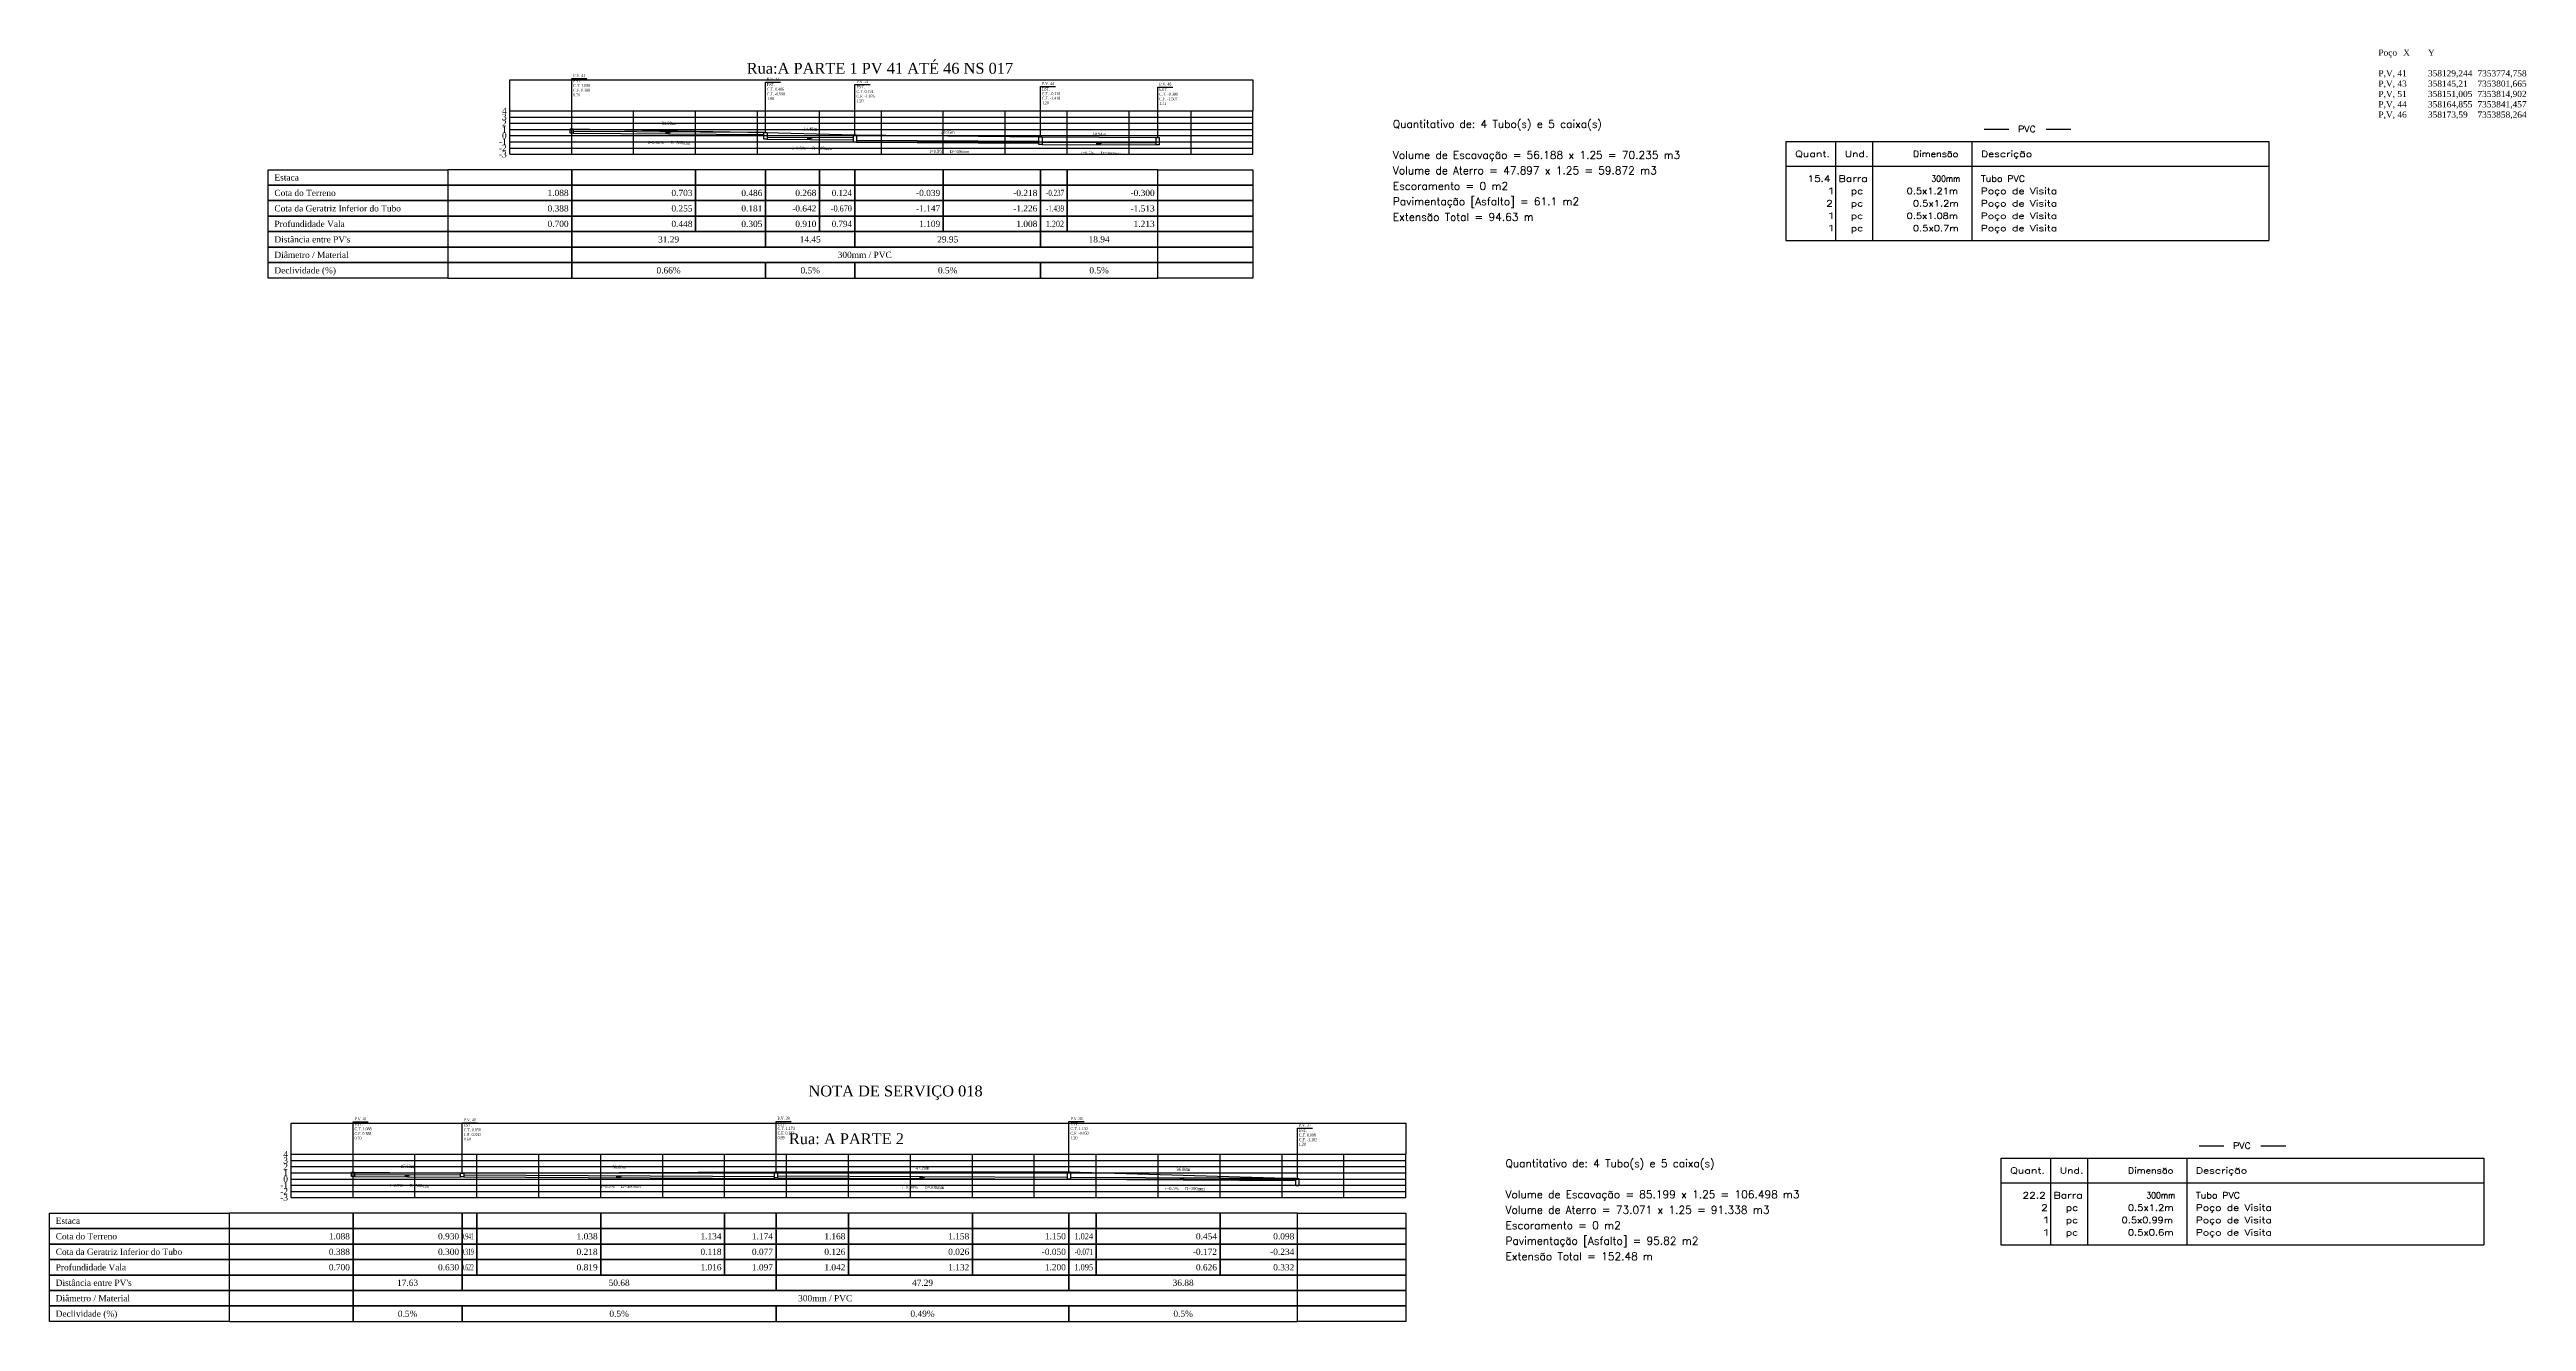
# Model space of a CAD drawing. Extents: x -44 to 14114764, y -20 to 289527804.
# Drawn here: x 359294.7 to 359694.6, y 7349796.6 to 7350001.9 of the extents above; entities that cross this region are included whole.
import ezdxf
from ezdxf.enums import TextEntityAlignment as Align

# ---------------------------------------------------------------- set-up
doc = ezdxf.new("R2010")
doc.units = 0
for name, color, linetype in [('LISTAGEM_LINHA', 7, 'Continuous'), ('LISTAGEM_TEXTO', 7, 'Continuous'), ('PS_IND_COMPRIMENTO', 7, 'Continuous'), ('PS_IND_DIAMETRO', 7, 'Continuous'), ('PS_IND_FLUXO', 3, 'Continuous'), ('PS_IND_INCLINACAO', 7, 'Continuous'), ('PS_PERFIL_CAIXAS', 7, 'Continuous'), ('PS_PERFIL_COTA_LIN', 7, 'Continuous'), ('PS_PERFIL_COTA_TXT', 5, 'Continuous'), ('PS_PERFIL_GRADE', 8, 'Continuous'), ('PS_PERFIL_TERRENO', 3, 'Continuous'), ('PS_PERFIL_TITULOS', 5, 'Continuous'), ('PS_PERFIL_TUBO', 7, 'Continuous'), ('PS_PONTOS_IDENTIFICACAO_LIN', 7, 'Continuous'), ('PS_PONTOS_IDENTIFICACAO_TXT', 7, 'Continuous')]:
    doc.layers.add(name, color=color, linetype=linetype)
doc.styles.add('ROMANS', font='ROMANS.shx', dxfattribs={"height": 2})
doc.styles.get("Standard").update_dxf_attribs({"font": 'times.ttf'})

# ---------------------------------------------------------------- blocks, each defined once
blk = doc.blocks.new('*U1907')
at = {"layer": 'PS_PERFIL_GRADE', "linetype": 'Continuous'}
for p, q in [((0, 0), (0, 7)), ((0, 7), (180, 7)), ((0, 6), (180, 6)), ((0, 5), (180, 5)), ((0, 4), (180, 4)), ((10, 0), (10, 7)), ((20, 0), (20, 7)), ((30, 0), (30, 7)), ((40, 0), (40, 7)), ((50, 0), (50, 7)), ((60, 0), (60, 7)), ((70, 0), (70, 7)), ((80, 0), (80, 7)), ((90, 0), (90, 7)), ((100, 0), (100, 7)), ((110, 0), (110, 7)), ((120, 0), (120, 7)), ((130, 0), (130, 7)), ((140, 0), (140, 7)), ((150, 0), (150, 7)), ((160, 0), (160, 7)), ((170, 0), (170, 7)), ((180, 0), (180, 7)), ((0, 3), (180, 3)), ((0, 2), (180, 2)), ((0, 1), (180, 1)), ((0, 0), (180, 0))]:
    blk.add_line(p, q, dxfattribs=at)
blk.add_lwpolyline([(0, 7), (0, 12), (180, 12), (180, 7)], dxfattribs=at)
at = {"layer": 'PS_PERFIL_GRADE'}
for s, p in [('4', (-0.5, 7)), ('2', (-0.5, 5)), ('3', (-0.5, 6)), ('1', (-0.5, 4)), ('-1', (-0.5, 2)), ('-2', (-0.5, 1)), ('-3', (-0.5, 0)), ('0', (-0.5, 3))]:
    blk.add_text(s, height=1, dxfattribs=at).set_placement(p, align=Align.MIDDLE_RIGHT)
blk = doc.blocks.new('*U1908')
at = {"layer": 'PS_PERFIL_GRADE', "linetype": 'Continuous'}
for p, q in [((0, 0), (0, 7)), ((0, 7), (120, 7)), ((0, 6), (120, 6)), ((0, 5), (120, 5)), ((0, 4), (120, 4)), ((10, 0), (10, 7)), ((20, 0), (20, 7)), ((30, 0), (30, 7)), ((40, 0), (40, 7)), ((50, 0), (50, 7)), ((60, 0), (60, 7)), ((70, 0), (70, 7)), ((80, 0), (80, 7)), ((90, 0), (90, 7)), ((100, 0), (100, 7)), ((110, 0), (110, 7)), ((120, 0), (120, 7)), ((0, 3), (120, 3)), ((0, 2), (120, 2)), ((0, 1), (120, 1)), ((0, 0), (120, 0))]:
    blk.add_line(p, q, dxfattribs=at)
blk.add_lwpolyline([(0, 7), (0, 12), (120, 12), (120, 7)], dxfattribs=at)
at = {"layer": 'PS_PERFIL_GRADE'}
for s, p in [('4', (-0.5, 7)), ('2', (-0.5, 5)), ('3', (-0.5, 6)), ('1', (-0.5, 4)), ('-1', (-0.5, 2)), ('-2', (-0.5, 1)), ('-3', (-0.5, 0)), ('0', (-0.5, 3))]:
    blk.add_text(s, height=1, dxfattribs=at).set_placement(p, align=Align.MIDDLE_RIGHT)

msp = doc.modelspace()

# ---------------------------------------------------------------- linework, layer by layer
at = {"layer": 'LISTAGEM_LINHA'}
for p, q in [((359575.016, 7349987.067), (359653.016, 7349987.067)), ((359575.016, 7349987.067), (359575.016, 7349971.067)), ((359583.016, 7349987.067), (359583.016, 7349971.067)), ((359589.016, 7349987.067), (359589.016, 7349971.067)), ((359605.016, 7349987.067), (359605.016, 7349971.067)), ((359607.016, 7349989.067), (359611.016, 7349989.067)), ((359617.016, 7349989.067), (359621.016, 7349989.067)), ((359653.016, 7349987.067), (359653.016, 7349971.067)), ((359575.016, 7349983.067), (359653.016, 7349983.067)), ((359575.016, 7349971.067), (359653.016, 7349971.067)), ((359609.727, 7349822.926), (359687.727, 7349822.926)), ((359609.727, 7349822.926), (359609.727, 7349808.926)), ((359617.727, 7349822.926), (359617.727, 7349808.926)), ((359623.727, 7349822.926), (359623.727, 7349808.926)), ((359639.727, 7349822.926), (359639.727, 7349808.926)), ((359641.727, 7349824.926), (359645.727, 7349824.926)), ((359651.727, 7349824.926), (359655.727, 7349824.926)), ((359687.727, 7349822.926), (359687.727, 7349808.926)), ((359609.727, 7349818.926), (359687.727, 7349818.926)), ((359609.727, 7349808.926), (359687.727, 7349808.926))]:
    msp.add_line(p, q, dxfattribs=at)
at = {"layer": 'PS_IND_FLUXO'}
for points in [[(359394.113, 7349988.452, 0.5, 0, 0), (359395.113, 7349988.445, 0, 0, 0)], [(359416.981, 7349987.532, 0.5, 0, 0), (359417.981, 7349987.527, 0, 0, 0)], [(359439.181, 7349987.015, 0.5, 0, 0), (359440.181, 7349987.01, 0, 0, 0)], [(359463.627, 7349986.701, 0.5, 0, 0), (359464.627, 7349986.696, 0, 0, 0)], [(359351.972, 7349820.054, 0.5, 0, 0), (359352.972, 7349820.049, 0, 0, 0)], [(359386.126, 7349819.913, 0.5, 0, 0), (359387.126, 7349819.908, 0, 0, 0)], [(359435.111, 7349819.776, 0.5, 0, 0), (359436.111, 7349819.771, 0, 0, 0)], [(359477.197, 7349819.568, 0.5, 0, 0), (359478.197, 7349819.563, 0, 0, 0)]]:
    msp.add_lwpolyline(points, format="xyseb", dxfattribs=at)
at = {"layer": 'PS_PERFIL_CAIXAS', "linetype": 'Continuous'}
for points in [[(359378.719, 7349989.102), (359379.219, 7349989.102), (359379.219, 7349988.402), (359378.719, 7349988.402)], [(359410.007, 7349988.5), (359410.507, 7349988.5), (359410.507, 7349987.416), (359410.007, 7349987.416)], [(359424.456, 7349988.138), (359424.956, 7349988.138), (359424.956, 7349986.938), (359424.456, 7349986.938)], [(359454.406, 7349987.796), (359454.906, 7349987.796), (359454.906, 7349986.596), (359454.406, 7349986.596)], [(359473.347, 7349987.714), (359473.847, 7349987.714), (359473.847, 7349986.507), (359473.347, 7349986.507)], [(359343.408, 7349820.645), (359343.908, 7349820.645), (359343.908, 7349819.945), (359343.408, 7349819.945)], [(359361.036, 7349820.487), (359361.536, 7349820.487), (359361.536, 7349819.887), (359361.036, 7349819.887)], [(359411.716, 7349820.731), (359412.216, 7349820.731), (359412.216, 7349819.74), (359411.716, 7349819.74)], [(359459.007, 7349820.707), (359459.507, 7349820.707), (359459.507, 7349819.507), (359459.007, 7349819.507)], [(359495.887, 7349819.655), (359496.387, 7349819.655), (359496.387, 7349818.455), (359495.887, 7349818.455)]]:
    msp.add_lwpolyline(points, close=True, dxfattribs=at)
at = {"layer": 'PS_PERFIL_COTA_LIN', "linetype": 'Continuous'}
for points in [[(359358.969, 7349982.514), (359358.969, 7349980.014), (359329.969, 7349980.014), (359329.969, 7349982.514)], [(359358.969, 7349982.514), (359358.969, 7349980.014), (359378.969, 7349980.014), (359378.969, 7349982.514)], [(359378.969, 7349982.514), (359378.969, 7349980.014), (359398.969, 7349980.014), (359398.969, 7349982.514)], [(359398.969, 7349982.514), (359398.969, 7349980.014), (359410.257, 7349980.014), (359410.257, 7349982.514)], [(359410.257, 7349982.514), (359410.257, 7349980.014), (359418.969, 7349980.014), (359418.969, 7349982.514)], [(359418.969, 7349982.514), (359418.969, 7349980.014), (359424.706, 7349980.014), (359424.706, 7349982.514)], [(359424.706, 7349982.514), (359424.706, 7349980.014), (359438.969, 7349980.014), (359438.969, 7349982.514)], [(359438.969, 7349982.514), (359438.969, 7349980.014), (359454.656, 7349980.014), (359454.656, 7349982.514)], [(359454.656, 7349982.514), (359454.656, 7349980.014), (359458.969, 7349980.014), (359458.969, 7349982.514)], [(359458.969, 7349982.514), (359458.969, 7349980.014), (359473.597, 7349980.014), (359473.597, 7349982.514)], [(359488.969, 7349982.514), (359488.969, 7349980.014), (359473.597, 7349980.014), (359473.597, 7349982.514)], [(359358.969, 7349980.014), (359358.969, 7349977.514), (359329.969, 7349977.514), (359329.969, 7349980.014)], [(359358.969, 7349980.014), (359358.969, 7349977.514), (359378.969, 7349977.514), (359378.969, 7349980.014)], [(359378.969, 7349980.014), (359378.969, 7349977.514), (359398.969, 7349977.514), (359398.969, 7349980.014)], [(359398.969, 7349980.014), (359398.969, 7349977.514), (359410.257, 7349977.514), (359410.257, 7349980.014)], [(359410.257, 7349980.014), (359410.257, 7349977.514), (359418.969, 7349977.514), (359418.969, 7349980.014)], [(359418.969, 7349980.014), (359418.969, 7349977.514), (359424.706, 7349977.514), (359424.706, 7349980.014)], [(359424.706, 7349980.014), (359424.706, 7349977.514), (359438.969, 7349977.514), (359438.969, 7349980.014)], [(359438.969, 7349980.014), (359438.969, 7349977.514), (359454.656, 7349977.514), (359454.656, 7349980.014)], [(359454.656, 7349980.014), (359454.656, 7349977.514), (359458.969, 7349977.514), (359458.969, 7349980.014)], [(359458.969, 7349980.014), (359458.969, 7349977.514), (359473.597, 7349977.514), (359473.597, 7349980.014)], [(359488.969, 7349980.014), (359488.969, 7349977.514), (359473.597, 7349977.514), (359473.597, 7349980.014)], [(359358.969, 7349977.514), (359358.969, 7349975.014), (359329.969, 7349975.014), (359329.969, 7349977.514)], [(359358.969, 7349975.014), (359358.969, 7349972.514), (359329.969, 7349972.514), (359329.969, 7349975.014)], [(359358.969, 7349977.514), (359358.969, 7349975.014), (359378.969, 7349975.014), (359378.969, 7349977.514)], [(359358.969, 7349975.014), (359358.969, 7349972.514), (359378.969, 7349972.514), (359378.969, 7349975.014)], [(359378.969, 7349977.514), (359378.969, 7349975.014), (359398.969, 7349975.014), (359398.969, 7349977.514)], [(359378.969, 7349975.014), (359378.969, 7349972.514), (359398.969, 7349972.514), (359398.969, 7349975.014)], [(359398.969, 7349977.514), (359398.969, 7349975.014), (359410.257, 7349975.014), (359410.257, 7349977.514)], [(359398.969, 7349975.014), (359398.969, 7349972.514), (359410.257, 7349972.514), (359410.257, 7349975.014)], [(359410.257, 7349977.514), (359410.257, 7349975.014), (359418.969, 7349975.014), (359418.969, 7349977.514)], [(359410.257, 7349975.014), (359410.257, 7349972.514), (359418.969, 7349972.514), (359418.969, 7349975.014)], [(359418.969, 7349977.514), (359418.969, 7349975.014), (359424.706, 7349975.014), (359424.706, 7349977.514)], [(359418.969, 7349975.014), (359418.969, 7349972.514), (359424.706, 7349972.514), (359424.706, 7349975.014)], [(359424.706, 7349977.514), (359424.706, 7349975.014), (359438.969, 7349975.014), (359438.969, 7349977.514)], [(359424.706, 7349975.014), (359424.706, 7349972.514), (359438.969, 7349972.514), (359438.969, 7349975.014)], [(359438.969, 7349977.514), (359438.969, 7349975.014), (359454.656, 7349975.014), (359454.656, 7349977.514)], [(359438.969, 7349975.014), (359438.969, 7349972.514), (359454.656, 7349972.514), (359454.656, 7349975.014)], [(359454.656, 7349977.514), (359454.656, 7349975.014), (359458.969, 7349975.014), (359458.969, 7349977.514)], [(359454.656, 7349975.014), (359454.656, 7349972.514), (359458.969, 7349972.514), (359458.969, 7349975.014)], [(359458.969, 7349977.514), (359458.969, 7349975.014), (359473.597, 7349975.014), (359473.597, 7349977.514)], [(359458.969, 7349975.014), (359458.969, 7349972.514), (359473.597, 7349972.514), (359473.597, 7349975.014)], [(359488.969, 7349977.514), (359488.969, 7349975.014), (359473.597, 7349975.014), (359473.597, 7349977.514)], [(359488.969, 7349975.014), (359488.969, 7349972.514), (359473.597, 7349972.514), (359473.597, 7349975.014)], [(359358.969, 7349972.514), (359358.969, 7349970.014), (359329.969, 7349970.014), (359329.969, 7349972.514)], [(359358.969, 7349970.014), (359358.969, 7349967.514), (359329.969, 7349967.514), (359329.969, 7349970.014)], [(359358.969, 7349972.514), (359358.969, 7349970.014), (359378.969, 7349970.014), (359378.969, 7349972.514)], [(359358.969, 7349970.014), (359358.969, 7349967.514), (359378.969, 7349967.514), (359378.969, 7349970.014)], [(359378.969, 7349972.514), (359378.969, 7349970.014), (359410.257, 7349970.014), (359410.257, 7349972.514)], [(359378.969, 7349970.014), (359378.969, 7349967.514), (359473.597, 7349967.514), (359473.597, 7349970.014)], [(359410.257, 7349972.514), (359410.257, 7349970.014), (359424.706, 7349970.014), (359424.706, 7349972.514)], [(359424.706, 7349972.514), (359424.706, 7349970.014), (359454.656, 7349970.014), (359454.656, 7349972.514)], [(359454.656, 7349972.514), (359454.656, 7349970.014), (359473.597, 7349970.014), (359473.597, 7349972.514)], [(359488.969, 7349972.514), (359488.969, 7349970.014), (359473.597, 7349970.014), (359473.597, 7349972.514)], [(359488.969, 7349970.014), (359488.969, 7349967.514), (359473.597, 7349967.514), (359473.597, 7349970.014)], [(359358.969, 7349967.514), (359358.969, 7349965.014), (359329.969, 7349965.014), (359329.969, 7349967.514)], [(359358.969, 7349967.514), (359358.969, 7349965.014), (359378.969, 7349965.014), (359378.969, 7349967.514)], [(359378.969, 7349967.514), (359378.969, 7349965.014), (359410.257, 7349965.014), (359410.257, 7349967.514)], [(359410.257, 7349967.514), (359410.257, 7349965.014), (359424.706, 7349965.014), (359424.706, 7349967.514)], [(359424.706, 7349967.514), (359424.706, 7349965.014), (359454.656, 7349965.014), (359454.656, 7349967.514)], [(359454.656, 7349967.514), (359454.656, 7349965.014), (359473.597, 7349965.014), (359473.597, 7349967.514)], [(359488.969, 7349967.514), (359488.969, 7349965.014), (359473.597, 7349965.014), (359473.597, 7349967.514)], [(359323.658, 7349814.057), (359323.658, 7349811.557), (359294.658, 7349811.557), (359294.658, 7349814.057)], [(359323.658, 7349814.057), (359323.658, 7349811.557), (359343.658, 7349811.557), (359343.658, 7349814.057)], [(359343.658, 7349814.057), (359343.658, 7349811.557), (359361.286, 7349811.557), (359361.286, 7349814.057)], [(359361.286, 7349814.057), (359361.286, 7349811.557), (359363.658, 7349811.557), (359363.658, 7349814.057)], [(359363.658, 7349814.057), (359363.658, 7349811.557), (359383.658, 7349811.557), (359383.658, 7349814.057)], [(359383.658, 7349814.057), (359383.658, 7349811.557), (359403.658, 7349811.557), (359403.658, 7349814.057)], [(359403.658, 7349814.057), (359403.658, 7349811.557), (359411.966, 7349811.557), (359411.966, 7349814.057)], [(359411.966, 7349814.057), (359411.966, 7349811.557), (359423.658, 7349811.557), (359423.658, 7349814.057)], [(359423.658, 7349814.057), (359423.658, 7349811.557), (359443.658, 7349811.557), (359443.658, 7349814.057)], [(359443.658, 7349814.057), (359443.658, 7349811.557), (359459.257, 7349811.557), (359459.257, 7349814.057)], [(359459.257, 7349814.057), (359459.257, 7349811.557), (359463.658, 7349811.557), (359463.658, 7349814.057)], [(359463.658, 7349814.057), (359463.658, 7349811.557), (359483.658, 7349811.557), (359483.658, 7349814.057)], [(359483.658, 7349814.057), (359483.658, 7349811.557), (359496.137, 7349811.557), (359496.137, 7349814.057)], [(359513.658, 7349814.057), (359513.658, 7349811.557), (359496.137, 7349811.557), (359496.137, 7349814.057)], [(359323.658, 7349811.557), (359323.658, 7349809.057), (359294.658, 7349809.057), (359294.658, 7349811.557)], [(359323.658, 7349811.557), (359323.658, 7349809.057), (359343.658, 7349809.057), (359343.658, 7349811.557)], [(359343.658, 7349811.557), (359343.658, 7349809.057), (359361.286, 7349809.057), (359361.286, 7349811.557)], [(359361.286, 7349811.557), (359361.286, 7349809.057), (359363.658, 7349809.057), (359363.658, 7349811.557)], [(359363.658, 7349811.557), (359363.658, 7349809.057), (359383.658, 7349809.057), (359383.658, 7349811.557)], [(359383.658, 7349811.557), (359383.658, 7349809.057), (359403.658, 7349809.057), (359403.658, 7349811.557)], [(359403.658, 7349811.557), (359403.658, 7349809.057), (359411.966, 7349809.057), (359411.966, 7349811.557)], [(359411.966, 7349811.557), (359411.966, 7349809.057), (359423.658, 7349809.057), (359423.658, 7349811.557)], [(359423.658, 7349811.557), (359423.658, 7349809.057), (359443.658, 7349809.057), (359443.658, 7349811.557)], [(359443.658, 7349811.557), (359443.658, 7349809.057), (359459.257, 7349809.057), (359459.257, 7349811.557)], [(359459.257, 7349811.557), (359459.257, 7349809.057), (359463.658, 7349809.057), (359463.658, 7349811.557)], [(359463.658, 7349811.557), (359463.658, 7349809.057), (359483.658, 7349809.057), (359483.658, 7349811.557)], [(359483.658, 7349811.557), (359483.658, 7349809.057), (359496.137, 7349809.057), (359496.137, 7349811.557)], [(359513.658, 7349811.557), (359513.658, 7349809.057), (359496.137, 7349809.057), (359496.137, 7349811.557)], [(359323.658, 7349809.057), (359323.658, 7349806.557), (359294.658, 7349806.557), (359294.658, 7349809.057)], [(359323.658, 7349806.557), (359323.658, 7349804.057), (359294.658, 7349804.057), (359294.658, 7349806.557)], [(359323.658, 7349809.057), (359323.658, 7349806.557), (359343.658, 7349806.557), (359343.658, 7349809.057)], [(359323.658, 7349806.557), (359323.658, 7349804.057), (359343.658, 7349804.057), (359343.658, 7349806.557)], [(359343.658, 7349809.057), (359343.658, 7349806.557), (359361.286, 7349806.557), (359361.286, 7349809.057)], [(359343.658, 7349806.557), (359343.658, 7349804.057), (359361.286, 7349804.057), (359361.286, 7349806.557)], [(359361.286, 7349809.057), (359361.286, 7349806.557), (359363.658, 7349806.557), (359363.658, 7349809.057)], [(359361.286, 7349806.557), (359361.286, 7349804.057), (359363.658, 7349804.057), (359363.658, 7349806.557)], [(359363.658, 7349809.057), (359363.658, 7349806.557), (359383.658, 7349806.557), (359383.658, 7349809.057)], [(359363.658, 7349806.557), (359363.658, 7349804.057), (359383.658, 7349804.057), (359383.658, 7349806.557)], [(359383.658, 7349809.057), (359383.658, 7349806.557), (359403.658, 7349806.557), (359403.658, 7349809.057)], [(359383.658, 7349806.557), (359383.658, 7349804.057), (359403.658, 7349804.057), (359403.658, 7349806.557)], [(359403.658, 7349809.057), (359403.658, 7349806.557), (359411.966, 7349806.557), (359411.966, 7349809.057)], [(359403.658, 7349806.557), (359403.658, 7349804.057), (359411.966, 7349804.057), (359411.966, 7349806.557)], [(359411.966, 7349809.057), (359411.966, 7349806.557), (359423.658, 7349806.557), (359423.658, 7349809.057)], [(359411.966, 7349806.557), (359411.966, 7349804.057), (359423.658, 7349804.057), (359423.658, 7349806.557)], [(359423.658, 7349809.057), (359423.658, 7349806.557), (359443.658, 7349806.557), (359443.658, 7349809.057)], [(359423.658, 7349806.557), (359423.658, 7349804.057), (359443.658, 7349804.057), (359443.658, 7349806.557)], [(359443.658, 7349809.057), (359443.658, 7349806.557), (359459.257, 7349806.557), (359459.257, 7349809.057)], [(359443.658, 7349806.557), (359443.658, 7349804.057), (359459.257, 7349804.057), (359459.257, 7349806.557)], [(359459.257, 7349809.057), (359459.257, 7349806.557), (359463.658, 7349806.557), (359463.658, 7349809.057)], [(359459.257, 7349806.557), (359459.257, 7349804.057), (359463.658, 7349804.057), (359463.658, 7349806.557)], [(359463.658, 7349809.057), (359463.658, 7349806.557), (359483.658, 7349806.557), (359483.658, 7349809.057)], [(359463.658, 7349806.557), (359463.658, 7349804.057), (359483.658, 7349804.057), (359483.658, 7349806.557)], [(359483.658, 7349809.057), (359483.658, 7349806.557), (359496.137, 7349806.557), (359496.137, 7349809.057)], [(359483.658, 7349806.557), (359483.658, 7349804.057), (359496.137, 7349804.057), (359496.137, 7349806.557)], [(359513.658, 7349809.057), (359513.658, 7349806.557), (359496.137, 7349806.557), (359496.137, 7349809.057)], [(359513.658, 7349806.557), (359513.658, 7349804.057), (359496.137, 7349804.057), (359496.137, 7349806.557)], [(359323.658, 7349804.057), (359323.658, 7349801.557), (359294.658, 7349801.557), (359294.658, 7349804.057)], [(359323.658, 7349804.057), (359323.658, 7349801.557), (359343.658, 7349801.557), (359343.658, 7349804.057)], [(359343.658, 7349804.057), (359343.658, 7349801.557), (359361.286, 7349801.557), (359361.286, 7349804.057)], [(359361.286, 7349804.057), (359361.286, 7349801.557), (359411.966, 7349801.557), (359411.966, 7349804.057)], [(359411.966, 7349804.057), (359411.966, 7349801.557), (359459.257, 7349801.557), (359459.257, 7349804.057)], [(359459.257, 7349804.057), (359459.257, 7349801.557), (359496.137, 7349801.557), (359496.137, 7349804.057)], [(359513.658, 7349804.057), (359513.658, 7349801.557), (359496.137, 7349801.557), (359496.137, 7349804.057)], [(359323.658, 7349801.557), (359323.658, 7349799.057), (359294.658, 7349799.057), (359294.658, 7349801.557)], [(359323.658, 7349799.057), (359323.658, 7349796.557), (359294.658, 7349796.557), (359294.658, 7349799.057)], [(359323.658, 7349801.557), (359323.658, 7349799.057), (359343.658, 7349799.057), (359343.658, 7349801.557)], [(359323.658, 7349799.057), (359323.658, 7349796.557), (359343.658, 7349796.557), (359343.658, 7349799.057)], [(359343.658, 7349801.557), (359343.658, 7349799.057), (359496.137, 7349799.057), (359496.137, 7349801.557)], [(359343.658, 7349799.057), (359343.658, 7349796.557), (359361.286, 7349796.557), (359361.286, 7349799.057)], [(359361.286, 7349799.057), (359361.286, 7349796.557), (359411.966, 7349796.557), (359411.966, 7349799.057)], [(359411.966, 7349799.057), (359411.966, 7349796.557), (359459.257, 7349796.557), (359459.257, 7349799.057)], [(359459.257, 7349799.057), (359459.257, 7349796.557), (359496.137, 7349796.557), (359496.137, 7349799.057)], [(359513.658, 7349801.557), (359513.658, 7349799.057), (359496.137, 7349799.057), (359496.137, 7349801.557)], [(359513.658, 7349799.057), (359513.658, 7349796.557), (359496.137, 7349796.557), (359496.137, 7349799.057)]]:
    msp.add_lwpolyline(points, close=True, dxfattribs=at)
for points in [[(359358.969, 7349970.014), (359378.969, 7349970.014)], [(359378.969, 7349972.514), (359398.969, 7349972.514)], [(359378.969, 7349970.014), (359398.969, 7349970.014)], [(359378.969, 7349970.014), (359398.969, 7349970.014)], [(359398.969, 7349972.514), (359410.257, 7349972.514)], [(359398.969, 7349970.014), (359410.257, 7349970.014)], [(359398.969, 7349970.014), (359410.257, 7349970.014)], [(359410.257, 7349970.014), (359418.969, 7349970.014)], [(359418.969, 7349972.514), (359424.706, 7349972.514)], [(359418.969, 7349970.014), (359424.706, 7349970.014)], [(359418.969, 7349970.014), (359424.706, 7349970.014)], [(359424.706, 7349970.014), (359438.969, 7349970.014)], [(359438.969, 7349972.514), (359454.656, 7349972.514)], [(359438.969, 7349970.014), (359454.656, 7349970.014)], [(359438.969, 7349970.014), (359454.656, 7349970.014)], [(359458.969, 7349972.514), (359473.597, 7349972.514)], [(359458.969, 7349970.014), (359473.597, 7349970.014)], [(359458.969, 7349970.014), (359473.597, 7349970.014)], [(359358.969, 7349967.514), (359378.969, 7349967.514)], [(359378.969, 7349967.514), (359398.969, 7349967.514)], [(359378.969, 7349967.514), (359398.969, 7349967.514)], [(359398.969, 7349967.514), (359410.257, 7349967.514)], [(359398.969, 7349967.514), (359410.257, 7349967.514)], [(359410.257, 7349967.514), (359418.969, 7349967.514)], [(359418.969, 7349967.514), (359424.706, 7349967.514)], [(359418.969, 7349967.514), (359424.706, 7349967.514)], [(359424.706, 7349967.514), (359438.969, 7349967.514)], [(359438.969, 7349967.514), (359454.656, 7349967.514)], [(359438.969, 7349967.514), (359454.656, 7349967.514)], [(359458.969, 7349967.514), (359473.597, 7349967.514)], [(359458.969, 7349967.514), (359473.597, 7349967.514)], [(359378.969, 7349965.014), (359398.969, 7349965.014)], [(359398.969, 7349965.014), (359410.257, 7349965.014)], [(359418.969, 7349965.014), (359424.706, 7349965.014)], [(359438.969, 7349965.014), (359454.656, 7349965.014)], [(359458.969, 7349965.014), (359473.597, 7349965.014)], [(359343.658, 7349804.057), (359361.286, 7349804.057)], [(359363.658, 7349804.057), (359383.658, 7349804.057)], [(359383.658, 7349804.057), (359403.658, 7349804.057)], [(359403.658, 7349804.057), (359411.966, 7349804.057)], [(359423.658, 7349804.057), (359443.658, 7349804.057)], [(359443.658, 7349804.057), (359459.257, 7349804.057)], [(359463.658, 7349804.057), (359483.658, 7349804.057)], [(359483.658, 7349804.057), (359496.137, 7349804.057)], [(359323.658, 7349801.557), (359343.658, 7349801.557)], [(359323.658, 7349799.057), (359343.658, 7349799.057)], [(359343.658, 7349801.557), (359361.286, 7349801.557)], [(359343.658, 7349801.557), (359361.286, 7349801.557)], [(359343.658, 7349799.057), (359361.286, 7349799.057)], [(359343.658, 7349799.057), (359361.286, 7349799.057)], [(359361.286, 7349801.557), (359363.658, 7349801.557)], [(359361.286, 7349799.057), (359363.658, 7349799.057)], [(359363.658, 7349801.557), (359383.658, 7349801.557)], [(359363.658, 7349801.557), (359383.658, 7349801.557)], [(359363.658, 7349799.057), (359383.658, 7349799.057)], [(359363.658, 7349799.057), (359383.658, 7349799.057)], [(359383.658, 7349801.557), (359403.658, 7349801.557)], [(359383.658, 7349801.557), (359403.658, 7349801.557)], [(359383.658, 7349799.057), (359403.658, 7349799.057)], [(359383.658, 7349799.057), (359403.658, 7349799.057)], [(359403.658, 7349801.557), (359411.966, 7349801.557)], [(359403.658, 7349801.557), (359411.966, 7349801.557)], [(359403.658, 7349799.057), (359411.966, 7349799.057)], [(359403.658, 7349799.057), (359411.966, 7349799.057)], [(359411.966, 7349801.557), (359423.658, 7349801.557)], [(359411.966, 7349799.057), (359423.658, 7349799.057)], [(359423.658, 7349801.557), (359443.658, 7349801.557)], [(359423.658, 7349801.557), (359443.658, 7349801.557)], [(359423.658, 7349799.057), (359443.658, 7349799.057)], [(359423.658, 7349799.057), (359443.658, 7349799.057)], [(359443.658, 7349801.557), (359459.257, 7349801.557)], [(359443.658, 7349801.557), (359459.257, 7349801.557)], [(359443.658, 7349799.057), (359459.257, 7349799.057)], [(359443.658, 7349799.057), (359459.257, 7349799.057)], [(359463.658, 7349801.557), (359483.658, 7349801.557)], [(359463.658, 7349801.557), (359483.658, 7349801.557)], [(359463.658, 7349799.057), (359483.658, 7349799.057)], [(359463.658, 7349799.057), (359483.658, 7349799.057)], [(359483.658, 7349801.557), (359496.137, 7349801.557)], [(359483.658, 7349801.557), (359496.137, 7349801.557)], [(359483.658, 7349799.057), (359496.137, 7349799.057)], [(359483.658, 7349799.057), (359496.137, 7349799.057)], [(359343.658, 7349796.557), (359361.286, 7349796.557)], [(359363.658, 7349796.557), (359383.658, 7349796.557)], [(359383.658, 7349796.557), (359403.658, 7349796.557)], [(359403.658, 7349796.557), (359411.966, 7349796.557)], [(359423.658, 7349796.557), (359443.658, 7349796.557)], [(359443.658, 7349796.557), (359459.257, 7349796.557)], [(359463.658, 7349796.557), (359483.658, 7349796.557)], [(359483.658, 7349796.557), (359496.137, 7349796.557)]]:
    msp.add_lwpolyline(points, dxfattribs=at)
at = {"layer": 'PS_PERFIL_TERRENO', "linetype": 'Continuous'}
for points in [[(359378.969, 7349989.102), (359410.257, 7349988.5), (359424.706, 7349988.138), (359454.656, 7349987.796), (359473.597, 7349987.714)], [(359343.658, 7349820.645), (359361.286, 7349820.487), (359411.966, 7349820.731), (359459.257, 7349820.707), (359496.137, 7349819.655)]]:
    msp.add_lwpolyline(points, dxfattribs=at)
at = {"layer": 'PS_PERFIL_TUBO', "linetype": 'Continuous'}
for points in [[(359379.219, 7349988.402), (359410.007, 7349988.195), (359410.007, 7349988.495), (359379.219, 7349988.702)], [(359410.507, 7349987.416), (359424.456, 7349987.344), (359424.456, 7349987.644), (359410.507, 7349987.716)], [(359424.956, 7349986.938), (359454.406, 7349986.788), (359454.406, 7349987.088), (359424.956, 7349987.238)], [(359454.906, 7349986.596), (359473.347, 7349986.501), (359473.347, 7349986.801), (359454.906, 7349986.896)], [(359343.908, 7349819.945), (359361.036, 7349819.857), (359361.036, 7349820.157), (359343.908, 7349820.245)], [(359361.536, 7349819.887), (359411.716, 7349819.634), (359411.716, 7349819.934), (359361.536, 7349820.187)], [(359412.216, 7349819.74), (359459.007, 7349819.507), (359459.007, 7349819.807), (359412.216, 7349820.04)], [(359459.507, 7349819.507), (359495.887, 7349819.323), (359495.887, 7349819.623), (359459.507, 7349819.807)]]:
    msp.add_lwpolyline(points, close=True, dxfattribs=at)
at = {"layer": 'PS_PONTOS_IDENTIFICACAO_LIN', "linetype": 'Continuous'}
for points in [[(359378.969, 7349989.102), (359378.969, 7349997.227), (359381.419, 7349997.227)], [(359410.257, 7349988.5), (359410.257, 7349996.625), (359412.707, 7349996.625)], [(359424.706, 7349988.138), (359424.706, 7349996.263), (359427.156, 7349996.263)], [(359454.656, 7349987.796), (359454.656, 7349995.921), (359457.106, 7349995.921)], [(359473.597, 7349987.714), (359473.597, 7349995.839), (359476.047, 7349995.839)], [(359343.658, 7349820.645), (359343.658, 7349828.77), (359346.108, 7349828.77)], [(359361.286, 7349820.487), (359361.286, 7349828.612), (359363.736, 7349828.612)], [(359411.966, 7349820.731), (359411.966, 7349828.856), (359414.416, 7349828.856)], [(359459.257, 7349820.707), (359459.257, 7349828.832), (359461.707, 7349828.832)], [(359496.137, 7349819.655), (359496.137, 7349827.78), (359498.587, 7349827.78)]]:
    msp.add_lwpolyline(points, dxfattribs=at)

# ---------------------------------------------------------------- block references
at = {"layer": 'PS_PERFIL_GRADE'}
for name, p in [('*U1908', (359368.969, 7349985.014)), ('*U1907', (359333.658, 7349816.557))]:
    msp.add_blockref(name, p, dxfattribs=at)

# ---------------------------------------------------------------- texts
at = {"layer": 'LISTAGEM_TEXTO', "color": 7, "style": 'ROMANS'}
for s, p in [('Quantitativo de: 4 Tubo(s) e 5 caixa(s)', (359511.57, 7349989.26)), ('Volume de Escavação = 56.188 x 1.25 = 70.235 m3', (359511.57, 7349984.26)), ('Volume de Aterro = 47.897 x 1.25 = 59.872 m3', (359511.57, 7349981.76)), ('Escoramento = 0 m2', (359511.57, 7349979.26)), ('Pavimentação [Asfalto] = 61.1 m2', (359511.57, 7349976.76)), ('Extensão Total = 94.63 m', (359511.57, 7349974.26)), ('Quantitativo de: 4 Tubo(s) e 5 caixa(s)', (359529.763, 7349821.45)), ('Volume de Escavação = 85.199 x 1.25 = 106.498 m3', (359529.763, 7349816.45)), ('Volume de Aterro = 73.071 x 1.25 = 91.338 m3', (359529.763, 7349813.95)), ('Escoramento = 0 m2', (359529.763, 7349811.45)), ('Pavimentação [Asfalto] = 95.82 m2', (359529.763, 7349808.95)), ('Extensão Total = 152.48 m', (359529.763, 7349806.45))]:
    msp.add_text(s, height=1.25, dxfattribs=at).set_placement(p)
at = {"layer": 'LISTAGEM_TEXTO', "style": 'ROMANS'}
for s, width, p in [('PVC', 1.105263, (359612.516, 7349988.567)), ('Quant.', 1.298969, (359576.516, 7349984.567)), ('Und.', 1.272727, (359584.516, 7349984.567)), ('Dimensão', 1.135135, (359595.516, 7349984.567)), ('Descrição', 1.277027, (359606.516, 7349984.567)), ('15.4', 1.235294, (359578.516, 7349980.567)), ('1', 1.909091, (359581.516, 7349978.567)), ('Barra', 1.296296, (359583.516, 7349980.567)), ('pc', 1.235294, (359585.516, 7349978.567)), ('0.5x1.21m', 1.159509, (359594.516, 7349978.567)), ('300mm', 0.905172, (359598.516, 7349980.567)), ('Tubo PVC', 1.112583, (359606.516, 7349980.567)), ('Poço de Visita', 1.25641, (359606.516, 7349978.567)), ('2', 1.235294, (359581.516, 7349976.567)), ('1', 1.909091, (359581.516, 7349974.567)), ('pc', 1.235294, (359585.516, 7349976.567)), ('pc', 1.235294, (359585.516, 7349974.567)), ('0.5x1.08m', 1.159509, (359594.516, 7349974.567)), ('0.5x1.2m', 1.174825, (359595.516, 7349976.567)), ('Poço de Visita', 1.25641, (359606.516, 7349976.567)), ('Poço de Visita', 1.25641, (359606.516, 7349974.567)), ('1', 1.909091, (359581.516, 7349972.567)), ('pc', 1.235294, (359585.516, 7349972.567)), ('0.5x0.7m', 1.174825, (359595.516, 7349972.567)), ('Poço de Visita', 1.25641, (359606.516, 7349972.567)), ('PVC', 1.105263, (359647.227, 7349824.426)), ('Quant.', 1.298969, (359611.227, 7349820.426)), ('Und.', 1.272727, (359619.227, 7349820.426)), ('Dimensão', 1.135135, (359630.227, 7349820.426)), ('Descrição', 1.277027, (359641.227, 7349820.426)), ('22.2', 1.253731, (359613.227, 7349816.426)), ('2', 1.235294, (359616.227, 7349814.426)), ('Barra', 1.296296, (359618.227, 7349816.426)), ('pc', 1.235294, (359620.227, 7349814.426)), ('0.5x1.2m', 1.174825, (359630.227, 7349814.426)), ('300mm', 0.905172, (359633.227, 7349816.426)), ('Tubo PVC', 1.112583, (359641.227, 7349816.426)), ('Poço de Visita', 1.25641, (359641.227, 7349814.426)), ('1', 1.909091, (359616.227, 7349812.426)), ('1', 1.909091, (359616.227, 7349810.426)), ('pc', 1.235294, (359620.227, 7349812.426)), ('pc', 1.235294, (359620.227, 7349810.426)), ('0.5x0.99m', 1.159509, (359629.227, 7349812.426)), ('0.5x0.6m', 1.174825, (359630.227, 7349810.426)), ('Poço de Visita', 1.25641, (359641.227, 7349812.426)), ('Poço de Visita', 1.25641, (359641.227, 7349810.426))]:
    msp.add_text(s, height=1, dxfattribs=dict(at, width=width)).set_placement(p)
at = {"layer": 'LISTAGEM_TEXTO', "insert": (359670.684, 7350001.911), "char_height": 1, "width": 81.06447, "attachment_point": 1}
msp.add_mtext('Poço^IX^IY\\P^I^I\\PP,V, 41^I358129,244^I7353774,758\\PP,V, 43^I358145,21^I7353801,665\\PP,V, 51^I358151,005^I7353814,902\\PP,V, 44^I358164,855^I7353841,457\\PP,V, 46^I358173,59^I7353858,264\\P', dxfattribs=at)
at = {"layer": 'PS_IND_COMPRIMENTO', "width": 0.8}
for s, rotation, p in [('31.29m', 359.61477, (359394.623, 7349989.998)), ('14.45m', 359.70591, (359417.489, 7349989.08)), ('29.95m', 359.70817, (359439.689, 7349988.563)), ('18.94m', 359.70484, (359464.135, 7349988.248)), ('17.63m', 359.70562, (359352.48, 7349821.601)), ('50.68m', 359.71112, (359386.634, 7349821.461)), ('47.29m', 359.71506, (359435.619, 7349821.324)), ('36.88m', 359.71022, (359477.705, 7349821.115))]:
    msp.add_text(s, height=0.5, rotation=rotation, dxfattribs=at).set_placement(p, align=Align.MIDDLE_CENTER)
at = {"layer": 'PS_IND_DIAMETRO', "width": 0.8}
for rotation, p in [(359.61477, (359396.502, 7349986.886)), (359.70591, (359419.373, 7349985.97)), (359.70817, (359441.573, 7349985.453)), (359.70484, (359466.019, 7349985.139)), (359.70562, (359354.364, 7349818.492)), (359.71112, (359388.518, 7349818.351)), (359.71506, (359437.504, 7349818.214)), (359.71022, (359479.589, 7349818.006))]:
    msp.add_text('D=300mm', height=0.5, rotation=rotation, dxfattribs=at).set_placement(p, align=Align.MIDDLE_CENTER)
at = {"layer": 'PS_IND_INCLINACAO', "width": 0.8}
for s, rotation, p in [('i=0.66%', 359.61477, (359392.603, 7349986.912)), ('i=0.5%', 359.70591, (359415.673, 7349985.989)), ('i=0.5%', 359.70817, (359437.873, 7349985.472)), ('i=0.5%', 359.70484, (359462.319, 7349985.158)), ('i=0.5%', 359.70562, (359350.664, 7349818.511)), ('i=0.5%', 359.71112, (359384.818, 7349818.37)), ('i=0.49%', 359.71506, (359433.604, 7349818.234)), ('i=0.5%', 359.71022, (359475.889, 7349818.025))]:
    msp.add_text(s, height=0.5, rotation=rotation, dxfattribs=at).set_placement(p, align=Align.MIDDLE_CENTER)
at = {"layer": 'PS_PERFIL_COTA_TXT'}
for s, p in [('Estaca', (359330.969, 7349981.264)), ('Cota do Terreno', (359330.969, 7349978.764)), ('Profundidade Vala', (359330.969, 7349973.764)), ('Cota da Geratriz Inferior do Tubo', (359330.969, 7349976.264)), ("Distância entre PV's", (359330.969, 7349971.264)), ('Diâmetro / Material', (359330.969, 7349968.764)), ('Declividade (%)', (359330.969, 7349966.264)), ('Estaca', (359295.658, 7349812.807)), ('Cota do Terreno', (359295.658, 7349810.307)), ('Profundidade Vala', (359295.658, 7349805.307)), ('Cota da Geratriz Inferior do Tubo', (359295.658, 7349807.807)), ("Distância entre PV's", (359295.658, 7349802.807)), ('Diâmetro / Material', (359295.658, 7349800.307)), ('Declividade (%)', (359295.658, 7349797.807))]:
    msp.add_text(s, height=1, dxfattribs=at).set_placement(p, align=Align.MIDDLE_LEFT)
for s, p in [('1.088', (359378.469, 7349978.764)), ('0.703', (359398.469, 7349978.764)), ('0.486', (359409.757, 7349978.764)), ('0.268', (359418.469, 7349978.764)), ('-0.039', (359438.469, 7349978.764)), ('-0.218', (359454.156, 7349978.764)), ('-0.300', (359473.097, 7349978.764)), ('0.388', (359378.469, 7349976.264)), ('0.700', (359378.469, 7349973.764)), ('0.255', (359398.469, 7349976.264)), ('0.448', (359398.469, 7349973.764)), ('0.181', (359409.757, 7349976.264)), ('0.305', (359409.757, 7349973.764)), ('-0.642', (359418.469, 7349976.264)), ('0.910', (359418.469, 7349973.764)), ('-1.147', (359438.469, 7349976.264)), ('1.109', (359438.469, 7349973.764)), ('-1.226', (359454.156, 7349976.264)), ('1.008', (359454.156, 7349973.764)), ('-1.513', (359473.097, 7349976.264)), ('1.213', (359473.097, 7349973.764)), ('1.088', (359343.158, 7349810.307)), ('0.930', (359360.786, 7349810.307)), ('1.038', (359383.158, 7349810.307)), ('1.134', (359403.158, 7349810.307)), ('1.174', (359411.466, 7349810.307)), ('1.168', (359423.158, 7349810.307)), ('1.158', (359443.158, 7349810.307)), ('1.150', (359458.757, 7349810.307)), ('0.454', (359483.158, 7349810.307)), ('0.098', (359495.637, 7349810.307)), ('0.388', (359343.158, 7349807.807)), ('0.300', (359360.786, 7349807.807)), ('0.218', (359383.158, 7349807.807)), ('0.118', (359403.158, 7349807.807)), ('0.077', (359411.466, 7349807.807)), ('0.126', (359423.158, 7349807.807)), ('0.026', (359443.158, 7349807.807)), ('-0.050', (359458.757, 7349807.807)), ('-0.172', (359483.158, 7349807.807)), ('-0.234', (359495.637, 7349807.807)), ('0.700', (359343.158, 7349805.307)), ('0.630', (359360.786, 7349805.307)), ('0.819', (359383.158, 7349805.307)), ('1.016', (359403.158, 7349805.307)), ('1.097', (359411.466, 7349805.307)), ('1.042', (359423.158, 7349805.307)), ('1.132', (359443.158, 7349805.307)), ('1.200', (359458.757, 7349805.307)), ('0.626', (359483.158, 7349805.307)), ('0.332', (359495.637, 7349805.307))]:
    msp.add_text(s, height=1, dxfattribs=at).set_placement(p, align=Align.MIDDLE_RIGHT)
for s, width, p in [('0.124', 0.956102, (359424.206, 7349978.764)), ('-0.237', 0.616181, (359458.469, 7349978.764)), ('0.794', 0.956102, (359424.206, 7349973.764)), ('-0.670', 0.819516, (359424.206, 7349976.264)), ('-1.439', 0.616181, (359458.469, 7349976.264)), ('1.202', 0.718878, (359458.469, 7349973.764)), ('0.941', 0.5, (359363.158, 7349810.307)), ('1.024', 0.733628, (359463.158, 7349810.307)), ('0.319', 0.5, (359363.158, 7349807.807)), ('-0.071', 0.628824, (359463.158, 7349807.807)), ('0.622', 0.5, (359363.158, 7349805.307)), ('1.095', 0.733628, (359463.158, 7349805.307))]:
    msp.add_text(s, height=1, dxfattribs=dict(at, width=width)).set_placement(p, align=Align.MIDDLE_RIGHT)
for s, p in [('31.29', (359394.613, 7349971.264)), ('14.45', (359417.481, 7349971.264)), ('29.95', (359439.681, 7349971.264)), ('18.94', (359464.127, 7349971.264)), ('0.66%', (359394.613, 7349966.264)), ('0.5%', (359417.481, 7349966.264)), ('300mm / PVC', (359426.283, 7349968.764)), ('0.5%', (359439.681, 7349966.264)), ('0.5%', (359464.127, 7349966.264)), ('17.63', (359352.472, 7349802.807)), ('50.68', (359386.626, 7349802.807)), ('47.29', (359435.611, 7349802.807)), ('36.88', (359477.697, 7349802.807)), ('0.5%', (359352.472, 7349797.807)), ('0.5%', (359386.626, 7349797.807)), ('300mm / PVC', (359419.898, 7349800.307)), ('0.49%', (359435.611, 7349797.807)), ('0.5%', (359477.697, 7349797.807))]:
    msp.add_text(s, height=1, dxfattribs=at).set_placement(p, align=Align.MIDDLE_CENTER)
at = {"layer": 'PS_PERFIL_TITULOS'}
for s, p in [('Rua:A PARTE 1 PV 41 ATÉ 46 NS 017 ', (359429.064, 7349998.886)), ('NOTA DE SERVIÇO 018 ', (359431.589, 7349833.769)), ('Rua: A PARTE 2 ', (359423.658, 7349826.057))]:
    msp.add_text(s, height=1.75, dxfattribs=at).set_placement(p, align=Align.MIDDLE_CENTER)
at = {"layer": 'PS_PONTOS_IDENTIFICACAO_TXT', "width": 0.7}
for s, p in [('P.V. 41', (359379.219, 7349997.477)), ('EST. ', (359379.219, 7349996.602)), ('0.70', (359379.219, 7349994.352)), ('C.T. 1.088', (359379.219, 7349995.852)), ('C.F. 0.388', (359379.219, 7349995.102)), ('P.V. 43', (359410.507, 7349996.875)), ('EST. ', (359410.507, 7349996)), ('C.T. 0.486', (359410.507, 7349995.25)), ('C.F. -0.598', (359410.507, 7349994.5)), ('1.08', (359410.507, 7349993.75)), ('P.V. 51', (359424.956, 7349996.513)), ('EST. ', (359424.956, 7349995.638)), ('C.T. 0.124', (359424.956, 7349994.888)), ('C.F. -1.076', (359424.956, 7349994.138)), ('1.20', (359424.956, 7349993.388)), ('P.V. 44', (359454.906, 7349996.171)), ('EST. ', (359454.906, 7349995.296)), ('C.T. -0.218', (359454.906, 7349994.546)), ('C.F. -1.418', (359454.906, 7349993.796)), ('P.V. 46', (359473.847, 7349996.089)), ('EST. ', (359473.847, 7349995.214)), ('C.T. -0.300', (359473.847, 7349994.464)), ('C.F. -1.507', (359473.847, 7349993.714)), ('1.20', (359454.906, 7349993.046)), ('1.21', (359473.847, 7349992.964)), ('P.V. 41', (359343.908, 7349829.02)), ('EST. ', (359343.908, 7349828.145)), ('0.70', (359343.908, 7349825.895)), ('C.T. 1.088', (359343.908, 7349827.395)), ('C.F. 0.388', (359343.908, 7349826.645)), ('P.V. 40', (359361.536, 7349828.862)), ('EST. ', (359361.536, 7349827.987)), ('0.60', (359361.536, 7349825.737)), ('C.T. 0.930', (359361.536, 7349827.237)), ('C.F. 0.330', (359361.536, 7349826.487)), ('P.V. 39', (359412.216, 7349829.106)), ('EST. ', (359412.216, 7349828.231)), ('0.99', (359412.216, 7349825.981)), ('C.T. 1.174', (359412.216, 7349827.481)), ('C.F. 0.183', (359412.216, 7349826.731)), ('P.V. 38', (359459.507, 7349829.082)), ('EST. ', (359459.507, 7349828.207)), ('C.T. 1.150', (359459.507, 7349827.457)), ('C.F. -0.050', (359459.507, 7349826.707)), ('1.20', (359459.507, 7349825.957)), ('P.V. 37', (359496.387, 7349828.03)), ('EST. ', (359496.387, 7349827.155)), ('C.T. 0.098', (359496.387, 7349826.405)), ('C.F. -1.102', (359496.387, 7349825.655)), ('1.20', (359496.387, 7349824.905))]:
    msp.add_text(s, height=0.5, dxfattribs=at).set_placement(p)

doc.saveas('drawing.dxf')
